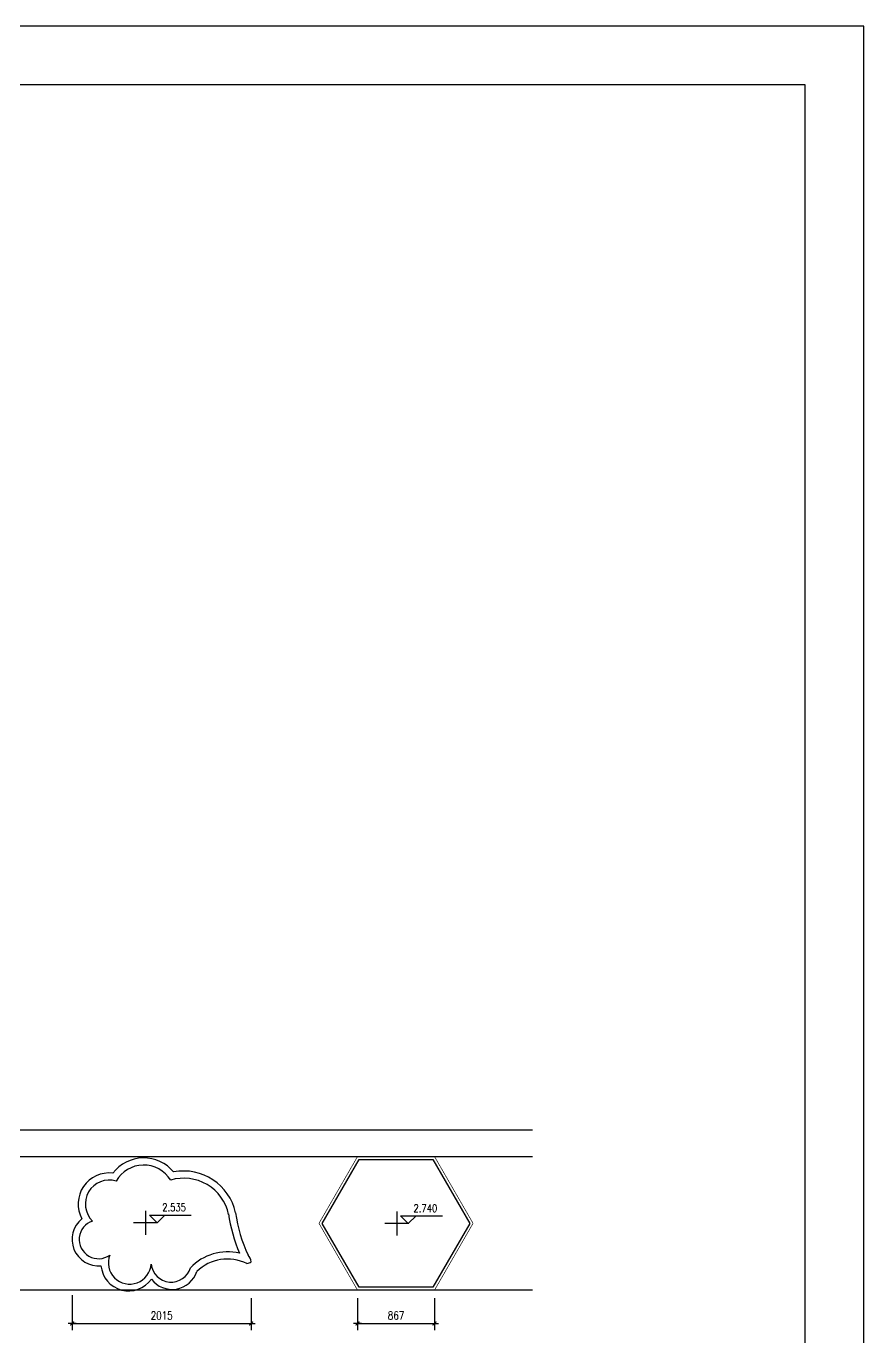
# Model space of a CAD drawing. Extents: x 1035948 to 1665131, y -158296 to 142149.
# Drawn here: x 1151806 to 1161231, y -83371 to -68632 of the extents above; entities that cross this region are included whole.
import ezdxf
from ezdxf.enums import TextEntityAlignment as Align

# ---------------------------------------------------------------- set-up
doc = ezdxf.new("R2010")
doc.units = 0
doc.header["$LTSCALE"] = 200
doc.header["$MEASUREMENT"] = 0
doc.layers.get('0').update_dxf_attribs({"linetype": 'CONTINUOUS'})
doc.layers.get('DEFPOINTS').update_dxf_attribs({"linetype": 'CONTINUOUS'})
doc.layers.add('DOTE', color=1, linetype='CONTINUOUS')
doc.layers.add('PUB_DIM', color=3, linetype='CONTINUOUS')
doc.styles.add('DIM_FONT', font='SIMPLEX.shx', dxfattribs={"width": 0.8})
doc.dimstyles.new('DIMN30', dxfattribs={"dimscale": 0.3, "dimtxt": 300, "dimasz": 1, "dimexe": 250, "dimexo": 300, "dimgap": 150, "dimtad": 1, "dimdec": 0, "dimzin": 0, "dimdsep": 46, "dimtxsty": 'DIM_FONT', "dimblk": '_DIMX', "dimcen": 0.09, "dimclrt": 7, "dimadec": 0, "dimazin": 0, "dimtfac": 1, "dimtdec": 0, "dimtix": 1, "dimtmove": 2, "dimatfit": 3, "dimldrblk": '_DIMX', "dimfxl": 0, "dimtolj": 1, "dimtzin": 0, "dimarcsym": 0})

# ---------------------------------------------------------------- blocks, each defined once
blk = doc.blocks.new('_DIMX')
blk.add_line((-150, 0), (150, 0))
at = {"const_width": 50}
blk.add_lwpolyline([(-70, -70), (70, 70)], dxfattribs=at)
blk = doc.blocks.new('*D394')
at = {"color": 0, "linetype": 'ByBlock'}
for p, q in [((1285035, -20932), (1285035, -21326)), ((1287049, -20965), (1287049, -21326)), ((1285036, -21251), (1287049, -21251))]:
    blk.add_line(p, q, dxfattribs=at)
at = {"layer": 'DEFPOINTS', "color": 0, "linetype": 'ByBlock'}
for p in [(1285035, -20842), (1287049, -20875), (1287049, -21251)]:
    blk.add_point(p, dxfattribs=at)
at = {"color": 0, "linetype": 'ByBlock', "xscale": 0.3, "yscale": 0.3, "zscale": 0.3, "rotation": 180}
blk.add_blockref('_DIMX', (1285035, -21251), dxfattribs=at)
at = {"color": 0, "linetype": 'ByBlock', "xscale": 0.3, "yscale": 0.3, "zscale": 0.3}
blk.add_blockref('_DIMX', (1287049, -21251), dxfattribs=at)
at = {"color": 7, "linetype": 'ByBlock', "insert": (1286042, -21161), "char_height": 90, "attachment_point": 5, "style": 'DIM_FONT'}
blk.add_mtext('\\A1;2015', dxfattribs=at)
blk = doc.blocks.new('*D395')
at = {"color": 0, "linetype": 'ByBlock'}
for p, q in [((1288245, -20965), (1288245, -21326)), ((1289112, -20965), (1289112, -21326)), ((1288246, -21251), (1289111, -21251))]:
    blk.add_line(p, q, dxfattribs=at)
at = {"layer": 'DEFPOINTS', "color": 0, "linetype": 'ByBlock'}
for p in [(1288245, -20875), (1289112, -20875), (1289112, -21251)]:
    blk.add_point(p, dxfattribs=at)
at = {"color": 0, "linetype": 'ByBlock', "xscale": 0.3, "yscale": 0.3, "zscale": 0.3, "rotation": 180}
blk.add_blockref('_DIMX', (1288245, -21251), dxfattribs=at)
at = {"color": 0, "linetype": 'ByBlock', "xscale": 0.3, "yscale": 0.3, "zscale": 0.3}
blk.add_blockref('_DIMX', (1289112, -21251), dxfattribs=at)
at = {"color": 7, "linetype": 'ByBlock', "insert": (1288679, -21161), "char_height": 90, "attachment_point": 5, "style": 'DIM_FONT'}
blk.add_mtext('\\A1;867', dxfattribs=at)

msp = doc.modelspace()

# ---------------------------------------------------------------- linework, layer by layer
for p, q in [((1157504.83352, -81045.60854), (1146718.218, -81045.60854)), ((1157504.83352, -81345.60854), (1146718.218, -81345.60854)), ((1155136.92503, -82095.11692), (1155552.15109, -81375.9243)), ((1155552.15109, -81375.9243), (1156382.60319, -81375.9243)), ((1156382.60319, -81375.9243), (1156797.82925, -82095.11692)), ((1155552.15109, -82814.30954), (1155136.92503, -82095.11692)), ((1156797.82925, -82095.11692), (1156382.60319, -82814.30954)), ((1156382.60319, -82814.30954), (1155552.15109, -82814.30954)), ((1157504.83352, -82845.60854), (1146718.218, -82845.60854))]:
    msp.add_line(p, q)
at = {"color": 151}
msp.add_lwpolyline([(1161230.64672, -96352.42878), (1161230.64672, -68632.42878), (1122026.64672, -68632.42878), (1122026.64672, -96352.42878)], close=True, dxfattribs=at)
at = {"color": 5}
msp.add_lwpolyline([(1160570.64672, -95692.42878), (1160570.64672, -69292.42878), (1123346.64672, -69292.42878), (1123346.64672, -95692.42878)], close=True, dxfattribs=at)
at = {"const_width": 7.82475}
for points in [[(1155100.78406, -82095.11692), (1155534.0806, -81344.6253)], [(1155534.0806, -81344.6253), (1156400.67368, -81344.6253)], [(1156400.67368, -81344.6253), (1156833.97022, -82095.11692)], [(1155534.0806, -82845.60854), (1155100.78406, -82095.11692)], [(1156833.97022, -82095.11692), (1156400.67368, -82845.60854)], [(1156400.67368, -82845.60854), (1155534.0806, -82845.60854)]]:
    msp.add_lwpolyline(points, dxfattribs=at)
for centre, radius, start, end in [((1153128.39187, -81796.93626), 437.89902, 39.650770385, 142.575250227), ((1153128.39187, -81796.93626), 357.42114, 31.83650407, 150.418034605), ((1152739.47239, -81876.72448), 348.3481, 83.214042491, 208.667370982), ((1152739.47239, -81876.72448), 267.87022, 73.051349899, 226.042787198), ((1153578.63028, -82104.57122), 517.37466, 12.344695428, 106.459176465), ((1153578.63028, -82104.57122), 597.85254, 12.344695428, 100.902702867), ((1152619.27347, -82276.00735), 297.14469, 128.616283193, 275.527625164), ((1152619.27347, -82276.00735), 216.66681, 107.661573402, 306.085417771), ((1155776.46751, -81756.00716), 1709.31319, 187.788971052, 203.295819708), ((1155776.46751, -81756.00716), 1628.83531, 187.788971052, 205.321801216), ((1152971.83048, -82537.65844), 241.01996, 158.954111085, 356.045850568), ((1154071.75595, -82993.7664), 577.6978, 76.51133729, 136.216350563), ((1154071.75595, -82993.7664), 497.21992, 63.925909017, 134.009331956), ((1154275.85634, -82440.99372), 107.13477, 277.748364822, 305.409260745), ((1154228.16282, -82533.58125), 109.89518, 2.748151441, 47.419036571), ((1152958.16396, -82544.4753), 311.46612, 185.027499017, 325.373234857), ((1153437.47781, -82529.66666), 226.54203, 186.237061897, 343.492683452), ((1153447.97266, -82544.36141), 293.07265, 217.176996958, 341.747647458)]:
    msp.add_arc(centre, radius, start, end)
at = {"layer": 'DOTE'}
for p, q in [((1153284.15044, -82088.14042), (1153014.81532, -82088.14042)), ((1153225.82943, -82088.14042), (1153080.94173, -82088.14042)), ((1153149.48288, -81953.47286), (1153149.48288, -82222.80798)), ((1153149.48288, -82016.28873), (1153149.48288, -82189.97426)), ((1155976.76684, -81963.67735), (1155976.76684, -82233.01248)), ((1156111.4344, -82098.34491), (1155842.09928, -82098.34491))]:
    msp.add_line(p, q, dxfattribs=at)
at = {"layer": 'PUB_DIM'}
for p, q in [((1153278.56135, -82088.14042), (1153192.16135, -82001.74042)), ((1153192.16135, -82001.74042), (1153364.96135, -82001.74042)), ((1153278.56135, -82001.74042), (1153662.01278, -82001.74042)), ((1153364.96135, -82001.74042), (1153278.56135, -82088.14042)), ((1156105.8453, -82098.34491), (1156019.4453, -82011.94491)), ((1156019.4453, -82011.94491), (1156192.2453, -82011.94491)), ((1156105.8453, -82011.94491), (1156489.29673, -82011.94491)), ((1156192.2453, -82011.94491), (1156105.8453, -82098.34491))]:
    msp.add_line(p, q, dxfattribs=at)

# ---------------------------------------------------------------- texts
at = {"layer": 'PUB_DIM', "style": 'DIM_FONT', "width": 0.8}
for s, p in [('2.535', (1153470.28706, -81915.34042)), ('2.740', (1156297.57102, -81925.54491))]:
    msp.add_text(s, height=86.4, dxfattribs=at).set_placement(p, align=Align.MIDDLE)

# ---------------------------------------------------------------- dimensions: what is measured, and where the dimension line sits
at = {"layer": 'PUB_DIM'}
dim = msp.add_linear_dim(base=(1154337.93161, -83221.04156), p1=(1152324.36914, -82812.81454), p2=(1154337.93161, -82845.60854), text='2015', dimstyle='DIMN30', dxfattribs=at)
dim.commit()
dim.dimension.update_dxf_attribs({"geometry": '*D394', "text_midpoint": (1153331.15038, -83131.04156), "insert": (-132711.12286, -61970.44488)})
dim = msp.add_linear_dim(base=(1156400.67368, -83221.04156), p1=(1155534.0806, -82845.60854), p2=(1156400.67368, -82845.60854), dimstyle='DIMN30', dxfattribs=at)
dim.commit()
dim.dimension.update_dxf_attribs({"geometry": '*D395', "text_midpoint": (1155967.37714, -83131.04156), "insert": (-132711.12286, -61970.44488)})

doc.saveas('drawing.dxf')
